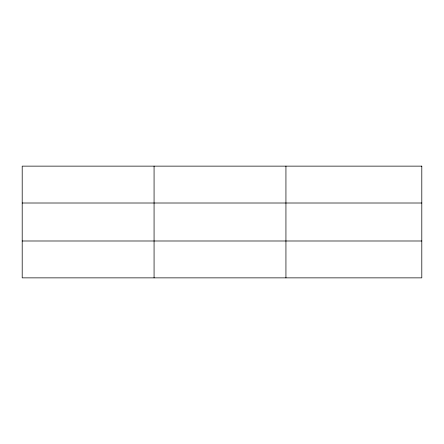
<?xml version="1.0" encoding="UTF-8"?>
<svg xmlns="http://www.w3.org/2000/svg" width="444" height="444" viewBox="0 0 444 444"><rect width="100%" height="100%" fill="white"/><g stroke="black" fill="none" stroke-linecap="round" stroke-linejoin="round"><path stroke-width="0.67" d="M154.068 277.866L154.068 166.134M285.936 277.866L285.936 166.134M22.2 203.008L421.8 203.008M22.2 240.992L421.8 240.992M421.8 166.134L421.8 277.866L22.2 277.866L22.2 166.134L421.8 166.134"/></g></svg>
